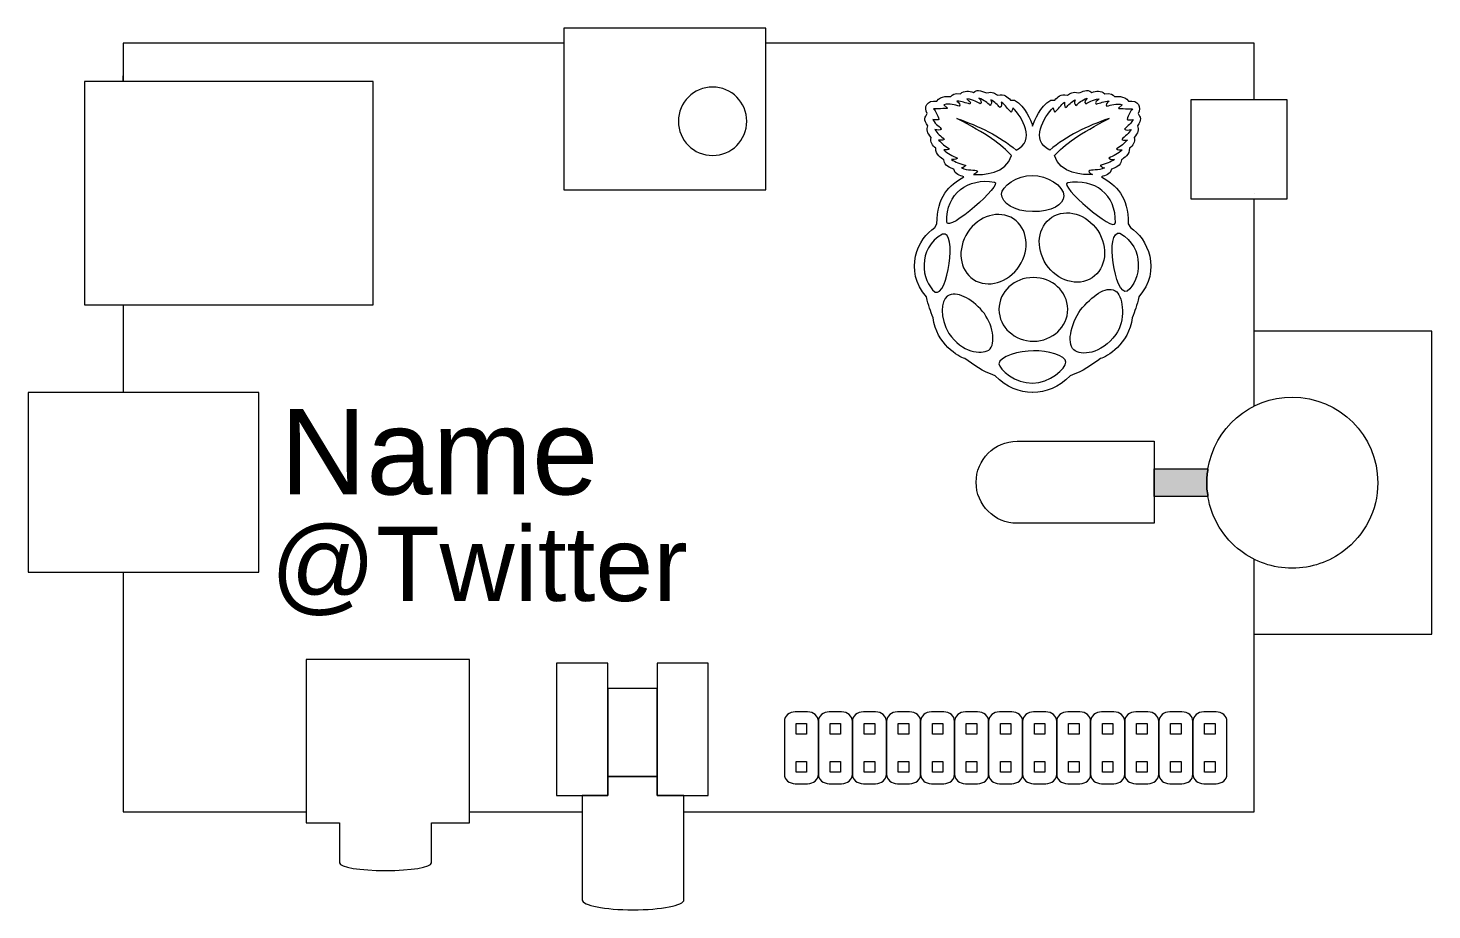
# Model space of a CAD drawing. Header units: inches. Extents: x -193 to 353, y 14 to 296.
# Drawn here: x 138.1 to 240.7, y 231.1 to 295.5 of the extents above; entities that cross this region are included whole.
import ezdxf

# ---------------------------------------------------------------- set-up
doc = ezdxf.new("R2010")
doc.units = ezdxf.units.IN
doc.header["$MEASUREMENT"] = 0
doc.layers.add('Layer 1', color=7, linetype='Continuous')

# ---------------------------------------------------------------- blocks, each defined once
blk = doc.blocks.new('block 119')
at = {"layer": 'Layer 1', "color": 232, "lineweight": 9}
blk.add_lwpolyline([(184.05, 240.84), (184.05, 239.44), (186.01, 239.44), (187.78, 239.44), (187.78, 249.13), (184.05, 249.13), (184.05, 247.27), (184.05, 242.03), (184.05, 240.84)], dxfattribs=at)
blk = doc.blocks.new('block 120')
at = {"layer": 'Layer 1', "color": 232, "lineweight": 9}
blk.add_lwpolyline([(180.44, 240.84), (180.44, 242.03), (180.44, 247.27), (180.44, 249.13), (176.7, 249.13), (176.7, 239.44), (178.57, 239.44), (180.44, 239.44), (180.44, 240.84)], dxfattribs=at)
blk = doc.blocks.new('block 121')
at = {"layer": 'Layer 1', "color": 232, "lineweight": 9}
blk.add_lwpolyline([(180.44, 240.84), (184.05, 240.84), (184.05, 242.03), (184.05, 247.27), (180.44, 247.27), (180.44, 242.03), (180.44, 240.84)], dxfattribs=at)
blk = doc.blocks.new('block 122')
at = {"layer": 'Layer 1', "color": 232, "lineweight": 9}
for points, knots in [([(207.53, 290.97), (207.42, 290.97), (207.3, 290.93), (207.16, 290.82), (206.83, 290.95), (206.51, 290.99), (206.21, 290.73), (205.77, 290.79), (205.62, 290.67), (205.51, 290.53), (205.41, 290.53), (204.78, 290.63), (204.49, 290.2), (203.75, 290.28), (203.52, 289.76), (203.78, 289.28), (203.63, 289.05), (203.48, 288.82), (203.83, 288.38), (203.71, 288.13), (203.78, 287.86), (204.07, 287.54), (204, 287.2), (204.15, 286.95), (204.42, 286.76), (204.37, 286.29), (204.85, 286.01), (205, 285.91), (205.05, 285.64), (205.17, 285.38), (205.72, 285.23), (205.82, 284.82), (206.15, 284.75), (206.47, 284.67), (205.4, 284.05), (204.49, 283.23), (204.5, 281.23), (204.5, 281.23), (204.34, 280.95), (204.34, 280.95), (203.12, 280.21), (202.02, 277.82), (203.74, 275.88), (203.85, 275.27), (204.04, 274.84), (204.21, 274.36), (204.46, 272.41), (206.1, 271.5), (206.53, 271.39), (207.16, 270.91), (207.83, 270.45), (208.74, 270.13), (209.6, 269.24), (210.53, 268.91), (211.47, 268.91), (211.48, 268.91), (211.5, 268.91), (211.51, 268.91), (212.45, 268.91), (213.38, 269.24), (214.24, 270.13), (215.15, 270.45), (215.82, 270.91), (216.46, 271.39), (216.89, 271.5), (218.52, 272.41), (218.77, 274.36), (218.94, 274.84), (219.13, 275.27), (219.24, 275.88), (220.96, 277.82), (219.86, 280.21), (218.64, 280.95), (218.64, 280.95), (218.48, 281.23), (218.48, 281.23), (218.49, 283.23), (217.58, 284.05), (216.51, 284.67), (216.83, 284.75), (217.17, 284.82), (217.26, 285.23), (217.81, 285.38), (217.93, 285.64), (217.98, 285.91), (218.13, 286.01), (218.61, 286.29), (218.56, 286.76), (218.83, 286.95), (218.98, 287.2), (218.91, 287.54), (219.2, 287.86), (219.28, 288.13), (219.15, 288.38), (219.5, 288.82), (219.35, 289.05), (219.2, 289.28), (219.46, 289.76), (219.23, 290.28), (218.49, 290.2), (218.2, 290.63), (217.57, 290.53), (217.47, 290.53), (217.36, 290.67), (217.21, 290.79), (216.76, 290.73), (216.48, 290.99), (216.15, 290.95), (215.82, 290.82), (215.42, 291.13), (215.16, 290.88), (214.86, 290.79), (214.38, 290.94), (214.27, 290.73), (214.03, 290.64), (213.51, 290.75), (213.35, 290.51), (213.1, 290.26), (213.1, 290.26), (212.81, 290.26), (212.81, 290.26), (212.02, 289.8), (211.63, 288.85), (211.49, 288.36), (211.35, 288.85), (210.96, 289.8), (210.17, 290.26), (210.17, 290.26), (209.88, 290.26), (209.88, 290.26), (209.62, 290.51), (209.47, 290.75), (208.94, 290.64), (208.71, 290.73), (208.6, 290.94), (208.12, 290.79), (207.92, 290.85), (207.74, 290.98), (207.53, 290.97), (207.53, 290.97), (207.53, 290.97), (207.53, 290.97)], [0, 0, 0, 0, 1, 1, 1, 2, 2, 2, 3, 3, 3, 4, 4, 4, 5, 5, 5, 6, 6, 6, 7, 7, 7, 8, 8, 8, 9, 9, 9, 10, 10, 10, 11, 11, 11, 12, 12, 12, 13, 13, 13, 14, 14, 14, 15, 15, 15, 16, 16, 16, 17, 17, 17, 18, 18, 18, 19, 19, 19, 20, 20, 20, 21, 21, 21, 22, 22, 22, 23, 23, 23, 24, 24, 24, 25, 25, 25, 26, 26, 26, 27, 27, 27, 28, 28, 28, 29, 29, 29, 30, 30, 30, 31, 31, 31, 32, 32, 32, 33, 33, 33, 34, 34, 34, 35, 35, 35, 36, 36, 36, 37, 37, 37, 38, 38, 38, 39, 39, 39, 40, 40, 40, 41, 41, 41, 42, 42, 42, 43, 43, 43, 44, 44, 44, 45, 45, 45, 46, 46, 46, 47, 47, 47, 47]), ([(205.96, 288.93), (208.05, 287.85), (209.27, 286.97), (209.94, 286.23), (209.6, 284.86), (207.81, 284.8), (207.16, 284.83), (207.3, 284.9), (207.41, 284.97), (207.45, 285.08), (207.28, 285.2), (206.71, 285.1), (206.3, 285.32), (206.46, 285.36), (206.53, 285.39), (206.6, 285.5), (206.22, 285.63), (205.81, 285.73), (205.56, 285.93), (205.69, 285.93), (205.82, 285.9), (205.99, 286.02), (205.64, 286.21), (205.28, 286.35), (204.99, 286.63), (205.17, 286.64), (205.36, 286.64), (205.42, 286.7), (205.1, 286.9), (204.84, 287.11), (204.62, 287.35), (204.87, 287.32), (204.97, 287.34), (205.03, 287.39), (204.8, 287.63), (204.5, 287.83), (204.35, 288.13), (204.54, 288.07), (204.71, 288.04), (204.83, 288.14), (204.75, 288.32), (204.4, 288.43), (204.2, 288.85), (204.4, 288.83), (204.6, 288.81), (204.64, 288.85), (204.55, 289.22), (204.4, 289.42), (204.25, 289.64), (204.66, 289.64), (205.29, 289.64), (205.26, 289.67), (205.26, 289.67), (205.01, 289.93), (205.01, 289.93), (205.41, 290.04), (205.83, 289.92), (206.13, 289.82), (206.26, 289.93), (206.12, 290.06), (205.96, 290.2), (206.3, 290.16), (206.61, 290.08), (206.9, 289.97), (207.05, 290.1), (206.8, 290.24), (206.68, 290.37), (207.21, 290.27), (207.44, 290.13), (207.66, 289.99), (207.82, 290.15), (207.67, 290.28), (207.56, 290.41), (207.96, 290.26), (208.17, 290.07), (208.38, 289.88), (208.46, 289.98), (208.57, 290.06), (208.43, 290.3), (208.72, 290.13), (208.93, 289.94), (209.09, 289.72), (209.27, 289.83), (209.2, 289.99), (209.2, 290.13), (209.5, 289.89), (209.68, 289.63), (209.91, 289.38), (209.96, 289.42), (210, 289.53), (210.03, 289.71), (210.74, 289.03), (211.74, 287.3), (210.29, 286.62), (209.06, 287.63), (207.59, 288.37), (205.96, 288.93), (205.96, 288.93), (205.96, 288.93), (205.96, 288.93)], [0, 0, 0, 0, 1, 1, 1, 2, 2, 2, 3, 3, 3, 4, 4, 4, 5, 5, 5, 6, 6, 6, 7, 7, 7, 8, 8, 8, 9, 9, 9, 10, 10, 10, 11, 11, 11, 12, 12, 12, 13, 13, 13, 14, 14, 14, 15, 15, 15, 16, 16, 16, 17, 17, 17, 18, 18, 18, 19, 19, 19, 20, 20, 20, 21, 21, 21, 22, 22, 22, 23, 23, 23, 24, 24, 24, 25, 25, 25, 26, 26, 26, 27, 27, 27, 28, 28, 28, 29, 29, 29, 30, 30, 30, 31, 31, 31, 32, 32, 32, 33, 33, 33, 33]), ([(217.08, 288.93), (214.98, 287.85), (213.76, 286.97), (213.09, 286.23), (213.44, 284.86), (215.22, 284.8), (215.87, 284.83), (215.74, 284.9), (215.63, 284.97), (215.59, 285.08), (215.75, 285.2), (216.33, 285.1), (216.73, 285.32), (216.58, 285.36), (216.51, 285.39), (216.43, 285.5), (216.82, 285.63), (217.23, 285.73), (217.47, 285.93), (217.34, 285.93), (217.22, 285.9), (217.05, 286.02), (217.39, 286.21), (217.75, 286.35), (218.04, 286.63), (217.86, 286.64), (217.67, 286.64), (217.62, 286.7), (217.93, 286.9), (218.19, 287.11), (218.41, 287.35), (218.16, 287.32), (218.06, 287.34), (218, 287.39), (218.24, 287.63), (218.54, 287.83), (218.68, 288.13), (218.5, 288.07), (218.33, 288.04), (218.21, 288.14), (218.29, 288.32), (218.63, 288.43), (218.83, 288.85), (218.64, 288.83), (218.43, 288.81), (218.39, 288.85), (218.48, 289.22), (218.63, 289.42), (218.79, 289.64), (218.37, 289.64), (217.74, 289.64), (217.77, 289.67), (217.77, 289.67), (218.03, 289.93), (218.03, 289.93), (217.62, 290.04), (217.21, 289.92), (216.91, 289.82), (216.77, 289.93), (216.91, 290.06), (217.07, 290.2), (216.73, 290.16), (216.42, 290.08), (216.14, 289.97), (215.99, 290.1), (216.23, 290.24), (216.35, 290.37), (215.82, 290.27), (215.6, 290.13), (215.37, 289.99), (215.21, 290.14), (215.37, 290.28), (215.48, 290.41), (215.07, 290.26), (214.87, 290.07), (214.65, 289.88), (214.58, 289.98), (214.46, 290.06), (214.6, 290.3), (214.31, 290.13), (214.1, 289.94), (213.94, 289.72), (213.77, 289.83), (213.84, 289.99), (213.83, 290.13), (213.54, 289.89), (213.35, 289.63), (213.12, 289.38), (213.07, 289.42), (213.03, 289.53), (213, 289.71), (212.29, 289.03), (211.3, 287.3), (212.74, 286.62), (213.97, 287.63), (215.44, 288.37), (217.08, 288.93), (217.08, 288.93), (217.08, 288.93), (217.08, 288.93)], [0, 0, 0, 0, 1, 1, 1, 2, 2, 2, 3, 3, 3, 4, 4, 4, 5, 5, 5, 6, 6, 6, 7, 7, 7, 8, 8, 8, 9, 9, 9, 10, 10, 10, 11, 11, 11, 12, 12, 12, 13, 13, 13, 14, 14, 14, 15, 15, 15, 16, 16, 16, 17, 17, 17, 18, 18, 18, 19, 19, 19, 20, 20, 20, 21, 21, 21, 22, 22, 22, 23, 23, 23, 24, 24, 24, 25, 25, 25, 26, 26, 26, 27, 27, 27, 28, 28, 28, 29, 29, 29, 30, 30, 30, 31, 31, 31, 32, 32, 32, 33, 33, 33, 33]), ([(208.7, 284.28), (206.77, 284.61), (205.15, 283.46), (205.22, 281.36), (205.28, 280.55), (209.42, 284.16), (208.7, 284.28), (208.7, 284.28), (208.7, 284.28), (208.7, 284.28)], [0, 0, 0, 0, 1, 1, 1, 2, 2, 2, 3, 3, 3, 3]), ([(211.48, 284.77), (210.33, 284.8), (209.22, 283.91), (209.21, 283.4), (209.21, 282.77), (210.13, 282.13), (211.49, 282.12), (212.88, 282.1), (213.77, 282.63), (213.77, 283.27), (213.78, 284.01), (212.51, 284.78), (211.48, 284.77), (211.48, 284.77), (211.48, 284.77), (211.48, 284.77)], [0, 0, 0, 0, 1, 1, 1, 2, 2, 2, 3, 3, 3, 4, 4, 4, 5, 5, 5, 5]), ([(214.05, 284.22), (215.99, 284.55), (217.6, 283.4), (217.54, 281.3), (217.48, 280.49), (213.34, 284.1), (214.05, 284.22)], [0, 0, 0, 0, 1, 1, 1, 2, 2, 2, 2]), ([(210.09, 281.59), (211.13, 280.91), (211.32, 279.36), (210.51, 278.14), (209.7, 276.92), (208.21, 276.48), (207.17, 277.16), (207.17, 277.16), (207.17, 277.16), (207.17, 277.16), (206.13, 277.84), (205.94, 279.39), (206.75, 280.61), (207.55, 281.83), (209.05, 282.27), (210.09, 281.59), (210.09, 281.59), (210.09, 281.59), (210.09, 281.59)], [0, 0, 0, 0, 1, 1, 1, 2, 2, 2, 3, 3, 3, 4, 4, 4, 5, 5, 5, 6, 6, 6, 6]), ([(212.9, 281.71), (211.86, 281.03), (211.67, 279.49), (212.48, 278.26), (213.29, 277.04), (214.79, 276.6), (215.83, 277.28), (215.83, 277.28), (215.83, 277.28), (215.83, 277.28), (216.87, 277.97), (217.05, 279.51), (216.25, 280.73), (215.44, 281.96), (213.94, 282.39), (212.9, 281.71), (212.9, 281.71), (212.9, 281.71), (212.9, 281.71)], [0, 0, 0, 0, 1, 1, 1, 2, 2, 2, 3, 3, 3, 4, 4, 4, 5, 5, 5, 6, 6, 6, 6]), ([(204.9, 280.48), (206.02, 280.78), (205.28, 275.83), (204.36, 276.24), (203.36, 277.05), (203.03, 279.41), (204.9, 280.48)], [0, 0, 0, 0, 1, 1, 1, 2, 2, 2, 2]), ([(217.87, 280.54), (216.75, 280.84), (217.49, 275.89), (218.4, 276.3), (219.41, 277.11), (219.73, 279.47), (217.87, 280.54), (217.87, 280.54), (217.87, 280.54), (217.87, 280.54)], [0, 0, 0, 0, 1, 1, 1, 2, 2, 2, 3, 3, 3, 3]), ([(214.05, 274.98), (214.06, 273.7), (212.94, 272.66), (211.56, 272.65), (210.17, 272.65), (209.04, 273.68), (209.03, 274.96), (209.03, 274.96), (209.03, 274.97), (209.03, 274.98), (209.03, 276.26), (210.14, 277.3), (211.53, 277.3), (212.92, 277.31), (214.05, 276.28), (214.05, 275), (214.05, 275), (214.05, 274.99), (214.05, 274.98)], [0, 0, 0, 0, 1, 1, 1, 2, 2, 2, 3, 3, 3, 4, 4, 4, 5, 5, 5, 6, 6, 6, 6]), ([(207.83, 274.83), (208.55, 273.97), (208.88, 272.45), (208.28, 272), (207.71, 271.66), (206.34, 271.8), (205.36, 273.21), (204.7, 274.39), (204.78, 275.59), (205.25, 275.94), (205.94, 276.36), (207.01, 275.79), (207.83, 274.83), (207.83, 274.83), (207.83, 274.83), (207.83, 274.83)], [0, 0, 0, 0, 1, 1, 1, 2, 2, 2, 3, 3, 3, 4, 4, 4, 5, 5, 5, 5]), ([(215.14, 275.11), (214.36, 274.2), (213.93, 272.54), (214.49, 272.01), (215.03, 271.59), (216.49, 271.65), (217.56, 273.14), (218.34, 274.14), (218.08, 275.81), (217.64, 276.25), (216.97, 276.77), (216.02, 276.11), (215.14, 275.11), (215.14, 275.11), (215.14, 275.11), (215.14, 275.11)], [0, 0, 0, 0, 1, 1, 1, 2, 2, 2, 3, 3, 3, 4, 4, 4, 5, 5, 5, 5]), ([(211.55, 271.94), (212.56, 271.98), (213.91, 271.61), (213.92, 271.12), (213.94, 270.65), (212.69, 269.57), (211.49, 269.59), (210.24, 269.54), (209.02, 270.61), (209.03, 270.99), (209.02, 271.53), (210.55, 271.96), (211.55, 271.94), (211.55, 271.94), (211.55, 271.94), (211.55, 271.94)], [0, 0, 0, 0, 1, 1, 1, 2, 2, 2, 3, 3, 3, 4, 4, 4, 5, 5, 5, 5])]:
    blk.add_open_spline(points, degree=3, knots=knots, dxfattribs=at)
blk = doc.blocks.new('block 123')
at = {"layer": 'Layer 1', "color": 7, "insert": (155.8, 252.57), "char_height": 5.4373, "attachment_point": 7}
blk.add_mtext('\\fArial|b0|i0|c0|p34;\\W1;@Twitter', dxfattribs=at)
blk = doc.blocks.new('block 124')
at = {"layer": 'Layer 1', "color": 232, "lineweight": 9}
for points in [[(194.2, 244.7), (194.97, 244.7), (194.97, 243.93), (194.2, 243.93), (194.2, 244.7)], [(194.2, 241.94), (194.97, 241.94), (194.97, 241.16), (194.2, 241.16), (194.2, 241.94)]]:
    blk.add_lwpolyline(points, dxfattribs=at)
blk.add_open_spline([(195.83, 240.99), (195.83, 240.61), (195.48, 240.31), (195.04, 240.31), (195.04, 240.31), (194.14, 240.31), (194.14, 240.31), (193.7, 240.31), (193.35, 240.61), (193.35, 240.99), (193.35, 240.99), (193.35, 244.87), (193.35, 244.87), (193.35, 245.25), (193.7, 245.56), (194.14, 245.56), (194.14, 245.56), (195.04, 245.56), (195.04, 245.56), (195.48, 245.56), (195.83, 245.25), (195.83, 244.87), (195.83, 244.87), (195.83, 240.99), (195.83, 240.99)], degree=3, knots=[0, 0, 0, 0, 1, 1, 1, 2, 2, 2, 3, 3, 3, 4, 4, 4, 5, 5, 5, 6, 6, 6, 7, 7, 7, 8, 8, 8, 8], dxfattribs=at)
blk = doc.blocks.new('block 125')
at = {"layer": 'Layer 1', "color": 232, "lineweight": 9}
for points in [[(196.69, 244.7), (197.46, 244.7), (197.46, 243.93), (196.69, 243.93), (196.69, 244.7)], [(196.69, 241.94), (197.46, 241.94), (197.46, 241.16), (196.69, 241.16), (196.69, 241.94)]]:
    blk.add_lwpolyline(points, dxfattribs=at)
blk.add_open_spline([(198.32, 240.99), (198.32, 240.61), (197.96, 240.31), (197.52, 240.31), (197.52, 240.31), (196.63, 240.31), (196.63, 240.31), (196.19, 240.31), (195.83, 240.61), (195.83, 240.99), (195.83, 240.99), (195.83, 244.87), (195.83, 244.87), (195.83, 245.25), (196.19, 245.56), (196.63, 245.56), (196.63, 245.56), (197.52, 245.56), (197.52, 245.56), (197.96, 245.56), (198.32, 245.25), (198.32, 244.87), (198.32, 244.87), (198.32, 240.99), (198.32, 240.99)], degree=3, knots=[0, 0, 0, 0, 1, 1, 1, 2, 2, 2, 3, 3, 3, 4, 4, 4, 5, 5, 5, 6, 6, 6, 7, 7, 7, 8, 8, 8, 8], dxfattribs=at)
blk = doc.blocks.new('block 126')
at = {"layer": 'Layer 1', "color": 232, "lineweight": 9}
for points in [[(199.18, 244.7), (199.95, 244.7), (199.95, 243.93), (199.18, 243.93), (199.18, 244.7)], [(199.18, 241.94), (199.95, 241.94), (199.95, 241.16), (199.18, 241.16), (199.18, 241.94)]]:
    blk.add_lwpolyline(points, dxfattribs=at)
blk.add_open_spline([(200.81, 240.99), (200.81, 240.61), (200.45, 240.31), (200.01, 240.31), (200.01, 240.31), (199.12, 240.31), (199.12, 240.31), (198.68, 240.31), (198.32, 240.61), (198.32, 240.99), (198.32, 240.99), (198.32, 244.87), (198.32, 244.87), (198.32, 245.25), (198.68, 245.56), (199.12, 245.56), (199.12, 245.56), (200.01, 245.56), (200.01, 245.56), (200.45, 245.56), (200.81, 245.25), (200.81, 244.87), (200.81, 244.87), (200.81, 240.99), (200.81, 240.99)], degree=3, knots=[0, 0, 0, 0, 1, 1, 1, 2, 2, 2, 3, 3, 3, 4, 4, 4, 5, 5, 5, 6, 6, 6, 7, 7, 7, 8, 8, 8, 8], dxfattribs=at)
blk = doc.blocks.new('block 127')
at = {"layer": 'Layer 1', "color": 232, "lineweight": 9}
for points in [[(201.67, 244.7), (202.44, 244.7), (202.44, 243.93), (201.67, 243.93), (201.67, 244.7)], [(201.67, 241.94), (202.44, 241.94), (202.44, 241.16), (201.67, 241.16), (201.67, 241.94)]]:
    blk.add_lwpolyline(points, dxfattribs=at)
blk.add_open_spline([(203.3, 240.99), (203.3, 240.61), (202.94, 240.31), (202.5, 240.31), (202.5, 240.31), (201.61, 240.31), (201.61, 240.31), (201.17, 240.31), (200.81, 240.61), (200.81, 240.99), (200.81, 240.99), (200.81, 244.87), (200.81, 244.87), (200.81, 245.25), (201.17, 245.56), (201.61, 245.56), (201.61, 245.56), (202.5, 245.56), (202.5, 245.56), (202.94, 245.56), (203.3, 245.25), (203.3, 244.87), (203.3, 244.87), (203.3, 240.99), (203.3, 240.99)], degree=3, knots=[0, 0, 0, 0, 1, 1, 1, 2, 2, 2, 3, 3, 3, 4, 4, 4, 5, 5, 5, 6, 6, 6, 7, 7, 7, 8, 8, 8, 8], dxfattribs=at)
blk = doc.blocks.new('block 128')
at = {"layer": 'Layer 1', "color": 232, "lineweight": 9}
for points in [[(204.16, 244.7), (204.92, 244.7), (204.92, 243.93), (204.16, 243.93), (204.16, 244.7)], [(204.16, 241.94), (204.92, 241.94), (204.92, 241.16), (204.16, 241.16), (204.16, 241.94)]]:
    blk.add_lwpolyline(points, dxfattribs=at)
blk.add_open_spline([(205.78, 240.99), (205.78, 240.61), (205.43, 240.31), (204.99, 240.31), (204.99, 240.31), (204.09, 240.31), (204.09, 240.31), (203.65, 240.31), (203.3, 240.61), (203.3, 240.99), (203.3, 240.99), (203.3, 244.87), (203.3, 244.87), (203.3, 245.25), (203.65, 245.56), (204.09, 245.56), (204.09, 245.56), (204.99, 245.56), (204.99, 245.56), (205.43, 245.56), (205.78, 245.25), (205.78, 244.87), (205.78, 244.87), (205.78, 240.99), (205.78, 240.99)], degree=3, knots=[0, 0, 0, 0, 1, 1, 1, 2, 2, 2, 3, 3, 3, 4, 4, 4, 5, 5, 5, 6, 6, 6, 7, 7, 7, 8, 8, 8, 8], dxfattribs=at)
blk = doc.blocks.new('block 129')
at = {"layer": 'Layer 1', "color": 232, "lineweight": 9}
for points in [[(206.64, 244.7), (207.41, 244.7), (207.41, 243.93), (206.64, 243.93), (206.64, 244.7)], [(206.64, 241.94), (207.41, 241.94), (207.41, 241.16), (206.64, 241.16), (206.64, 241.94)]]:
    blk.add_lwpolyline(points, dxfattribs=at)
blk.add_open_spline([(208.27, 240.99), (208.27, 240.61), (207.91, 240.31), (207.47, 240.31), (207.47, 240.31), (206.58, 240.31), (206.58, 240.31), (206.14, 240.31), (205.78, 240.61), (205.78, 240.99), (205.78, 240.99), (205.78, 244.87), (205.78, 244.87), (205.78, 245.25), (206.14, 245.56), (206.58, 245.56), (206.58, 245.56), (207.47, 245.56), (207.47, 245.56), (207.91, 245.56), (208.27, 245.25), (208.27, 244.87), (208.27, 244.87), (208.27, 240.99), (208.27, 240.99)], degree=3, knots=[0, 0, 0, 0, 1, 1, 1, 2, 2, 2, 3, 3, 3, 4, 4, 4, 5, 5, 5, 6, 6, 6, 7, 7, 7, 8, 8, 8, 8], dxfattribs=at)
blk = doc.blocks.new('block 130')
at = {"layer": 'Layer 1', "color": 232, "lineweight": 9}
for points in [[(209.13, 244.7), (209.9, 244.7), (209.9, 243.93), (209.13, 243.93), (209.13, 244.7)], [(209.13, 241.94), (209.9, 241.94), (209.9, 241.16), (209.13, 241.16), (209.13, 241.94)]]:
    blk.add_lwpolyline(points, dxfattribs=at)
blk.add_open_spline([(210.76, 240.99), (210.76, 240.61), (210.4, 240.31), (209.96, 240.31), (209.96, 240.31), (209.07, 240.31), (209.07, 240.31), (208.63, 240.31), (208.27, 240.61), (208.27, 240.99), (208.27, 240.99), (208.27, 244.87), (208.27, 244.87), (208.27, 245.25), (208.63, 245.56), (209.07, 245.56), (209.07, 245.56), (209.96, 245.56), (209.96, 245.56), (210.4, 245.56), (210.76, 245.25), (210.76, 244.87), (210.76, 244.87), (210.76, 240.99), (210.76, 240.99)], degree=3, knots=[0, 0, 0, 0, 1, 1, 1, 2, 2, 2, 3, 3, 3, 4, 4, 4, 5, 5, 5, 6, 6, 6, 7, 7, 7, 8, 8, 8, 8], dxfattribs=at)
blk = doc.blocks.new('block 131')
at = {"layer": 'Layer 1', "color": 232, "lineweight": 9}
for points in [[(211.62, 244.7), (212.39, 244.7), (212.39, 243.93), (211.62, 243.93), (211.62, 244.7)], [(211.62, 241.94), (212.39, 241.94), (212.39, 241.16), (211.62, 241.16), (211.62, 241.94)]]:
    blk.add_lwpolyline(points, dxfattribs=at)
blk.add_open_spline([(213.25, 240.99), (213.25, 240.61), (212.89, 240.31), (212.45, 240.31), (212.45, 240.31), (211.56, 240.31), (211.56, 240.31), (211.12, 240.31), (210.76, 240.61), (210.76, 240.99), (210.76, 240.99), (210.76, 244.87), (210.76, 244.87), (210.76, 245.25), (211.12, 245.56), (211.56, 245.56), (211.56, 245.56), (212.45, 245.56), (212.45, 245.56), (212.89, 245.56), (213.25, 245.25), (213.25, 244.87), (213.25, 244.87), (213.25, 240.99), (213.25, 240.99)], degree=3, knots=[0, 0, 0, 0, 1, 1, 1, 2, 2, 2, 3, 3, 3, 4, 4, 4, 5, 5, 5, 6, 6, 6, 7, 7, 7, 8, 8, 8, 8], dxfattribs=at)
blk = doc.blocks.new('block 132')
at = {"layer": 'Layer 1', "color": 232, "lineweight": 9}
for points in [[(214.11, 244.7), (214.88, 244.7), (214.88, 243.93), (214.11, 243.93), (214.11, 244.7)], [(214.11, 241.94), (214.88, 241.94), (214.88, 241.16), (214.11, 241.16), (214.11, 241.94)]]:
    blk.add_lwpolyline(points, dxfattribs=at)
blk.add_open_spline([(215.73, 240.99), (215.73, 240.61), (215.38, 240.31), (214.94, 240.31), (214.94, 240.31), (214.05, 240.31), (214.05, 240.31), (213.6, 240.31), (213.25, 240.61), (213.25, 240.99), (213.25, 240.99), (213.25, 244.87), (213.25, 244.87), (213.25, 245.25), (213.6, 245.56), (214.05, 245.56), (214.05, 245.56), (214.94, 245.56), (214.94, 245.56), (215.38, 245.56), (215.73, 245.25), (215.73, 244.87), (215.73, 244.87), (215.73, 240.99), (215.73, 240.99)], degree=3, knots=[0, 0, 0, 0, 1, 1, 1, 2, 2, 2, 3, 3, 3, 4, 4, 4, 5, 5, 5, 6, 6, 6, 7, 7, 7, 8, 8, 8, 8], dxfattribs=at)
blk = doc.blocks.new('block 133')
at = {"layer": 'Layer 1', "color": 232, "lineweight": 9}
for points in [[(216.59, 244.7), (217.36, 244.7), (217.36, 243.93), (216.59, 243.93), (216.59, 244.7)], [(216.59, 241.94), (217.36, 241.94), (217.36, 241.16), (216.59, 241.16), (216.59, 241.94)]]:
    blk.add_lwpolyline(points, dxfattribs=at)
blk.add_open_spline([(218.22, 240.99), (218.22, 240.61), (217.87, 240.31), (217.42, 240.31), (217.42, 240.31), (216.53, 240.31), (216.53, 240.31), (216.09, 240.31), (215.73, 240.61), (215.73, 240.99), (215.73, 240.99), (215.73, 244.87), (215.73, 244.87), (215.73, 245.25), (216.09, 245.56), (216.53, 245.56), (216.53, 245.56), (217.42, 245.56), (217.42, 245.56), (217.87, 245.56), (218.22, 245.25), (218.22, 244.87), (218.22, 244.87), (218.22, 240.99), (218.22, 240.99)], degree=3, knots=[0, 0, 0, 0, 1, 1, 1, 2, 2, 2, 3, 3, 3, 4, 4, 4, 5, 5, 5, 6, 6, 6, 7, 7, 7, 8, 8, 8, 8], dxfattribs=at)
blk = doc.blocks.new('block 134')
at = {"layer": 'Layer 1', "color": 232, "lineweight": 9}
for points in [[(219.08, 244.7), (219.85, 244.7), (219.85, 243.93), (219.08, 243.93), (219.08, 244.7)], [(219.08, 241.94), (219.85, 241.94), (219.85, 241.16), (219.08, 241.16), (219.08, 241.94)]]:
    blk.add_lwpolyline(points, dxfattribs=at)
blk.add_open_spline([(220.71, 240.99), (220.71, 240.61), (220.35, 240.31), (219.91, 240.31), (219.91, 240.31), (219.02, 240.31), (219.02, 240.31), (218.58, 240.31), (218.22, 240.61), (218.22, 240.99), (218.22, 240.99), (218.22, 244.87), (218.22, 244.87), (218.22, 245.25), (218.58, 245.56), (219.02, 245.56), (219.02, 245.56), (219.91, 245.56), (219.91, 245.56), (220.35, 245.56), (220.71, 245.25), (220.71, 244.87), (220.71, 244.87), (220.71, 240.99), (220.71, 240.99)], degree=3, knots=[0, 0, 0, 0, 1, 1, 1, 2, 2, 2, 3, 3, 3, 4, 4, 4, 5, 5, 5, 6, 6, 6, 7, 7, 7, 8, 8, 8, 8], dxfattribs=at)
blk = doc.blocks.new('block 135')
at = {"layer": 'Layer 1', "color": 232, "lineweight": 9}
for points in [[(221.57, 244.7), (222.34, 244.7), (222.34, 243.93), (221.57, 243.93), (221.57, 244.7)], [(221.57, 241.94), (222.34, 241.94), (222.34, 241.16), (221.57, 241.16), (221.57, 241.94)]]:
    blk.add_lwpolyline(points, dxfattribs=at)
blk.add_open_spline([(223.2, 240.99), (223.2, 240.61), (222.84, 240.31), (222.4, 240.31), (222.4, 240.31), (221.51, 240.31), (221.51, 240.31), (221.07, 240.31), (220.71, 240.61), (220.71, 240.99), (220.71, 240.99), (220.71, 244.87), (220.71, 244.87), (220.71, 245.25), (221.07, 245.56), (221.51, 245.56), (221.51, 245.56), (222.4, 245.56), (222.4, 245.56), (222.84, 245.56), (223.2, 245.25), (223.2, 244.87), (223.2, 244.87), (223.2, 240.99), (223.2, 240.99)], degree=3, knots=[0, 0, 0, 0, 1, 1, 1, 2, 2, 2, 3, 3, 3, 4, 4, 4, 5, 5, 5, 6, 6, 6, 7, 7, 7, 8, 8, 8, 8], dxfattribs=at)
blk = doc.blocks.new('block 136')
at = {"layer": 'Layer 1', "color": 232, "lineweight": 9}
for points in [[(224.06, 244.7), (224.83, 244.7), (224.83, 243.93), (224.06, 243.93), (224.06, 244.7)], [(224.06, 241.94), (224.83, 241.94), (224.83, 241.16), (224.06, 241.16), (224.06, 241.94)]]:
    blk.add_lwpolyline(points, dxfattribs=at)
blk.add_open_spline([(225.69, 240.99), (225.69, 240.61), (225.33, 240.31), (224.89, 240.31), (224.89, 240.31), (224, 240.31), (224, 240.31), (223.56, 240.31), (223.2, 240.61), (223.2, 240.99), (223.2, 240.99), (223.2, 244.87), (223.2, 244.87), (223.2, 245.25), (223.56, 245.56), (224, 245.56), (224, 245.56), (224.89, 245.56), (224.89, 245.56), (225.33, 245.56), (225.69, 245.25), (225.69, 244.87), (225.69, 244.87), (225.69, 240.99), (225.69, 240.99)], degree=3, knots=[0, 0, 0, 0, 1, 1, 1, 2, 2, 2, 3, 3, 3, 4, 4, 4, 5, 5, 5, 6, 6, 6, 7, 7, 7, 8, 8, 8, 8], dxfattribs=at)
blk = doc.blocks.new('block 118')
at = {"layer": 'Layer 1'}
h = blk.add_hatch(color=72, dxfattribs=at)
h.dxf.hatch_style = 2
edge = h.paths.add_edge_path()
edge.add_spline(control_points=[(224.21, 262.31), (224.21, 262.49), (224.23, 262.66), (224.24, 262.84), (224.25, 263), (224.28, 263.16), (224.3, 263.31), (224.3, 263.31), (220.36, 263.31), (220.36, 263.31), (220.36, 263.31), (220.36, 262.84), (220.36, 262.84), (220.36, 262.84), (220.36, 261.84), (220.36, 261.84), (220.36, 261.84), (220.36, 261.31), (220.36, 261.31), (220.36, 261.31), (224.3, 261.31), (224.3, 261.31), (224.28, 261.49), (224.25, 261.66), (224.23, 261.84), (224.22, 261.99), (224.21, 262.15), (224.21, 262.31)], knot_values=[0, 0, 0, 0, 1, 1, 1, 2, 2, 2, 3, 3, 3, 4, 4, 4, 5, 5, 5, 6, 6, 6, 7, 7, 7, 8, 8, 8, 9, 9, 9, 9], degree=3, periodic=1)
at = {"layer": 'Layer 1', "color": 250, "lineweight": 9}
for points in [[(191.98, 294.42), (191.98, 295.53), (190.4, 295.53), (178.81, 295.53), (177.24, 295.53), (177.24, 294.42)], [(177.24, 294.42), (176.49, 294.42), (170.78, 294.42), (168.39, 294.42), (145.03, 294.42), (145.03, 294.42), (145.03, 291.63), (145.03, 292.05)], [(227.67, 290.28), (227.67, 290.7), (227.67, 290.7), (227.67, 294.42), (227.67, 294.42), (191.98, 294.42)], [(145.03, 291.63), (142.19, 291.63), (142.19, 275.3), (145.03, 275.3)], [(145.03, 292.05), (145.03, 292.05)], [(227.67, 290.28), (227.67, 290.28)], [(227.67, 283.05), (228.42, 283.05), (230.08, 283.05), (230.08, 290.28), (228.42, 290.28), (227.67, 290.28)], [(227.67, 283.47), (227.67, 283.47)], [(186.01, 238.26), (227.67, 238.26), (227.67, 238.26), (227.67, 238.26), (227.67, 251.24), (240.67, 251.24), (240.67, 273.38), (227.67, 273.38), (227.67, 283.05)], [(227.67, 283.05), (227.67, 283.05)], [(145.03, 275.3), (145.03, 269.33), (145.03, 269.33), (145.03, 268.91)], [(145.03, 268.91), (138.08, 268.91), (138.08, 255.77), (145.03, 255.77)], [(145.03, 268.91), (145.03, 268.91)], [(145.03, 255.77), (145.03, 238.26), (145.03, 238.26), (145.03, 238.26), (158.39, 238.26)], [(170.34, 238.26), (178.57, 238.26)], [(178.57, 238.26), (178.57, 238.26)], [(186.01, 238.26), (186.01, 238.26)]]:
    blk.add_lwpolyline(points, dxfattribs=at)
at = {"layer": 'Layer 1', "color": 232, "lineweight": 9}
for points in [[(177.24, 294.42), (177.24, 294), (177.24, 283.72), (191.98, 283.72), (191.98, 294), (191.98, 294.42)], [(156.73, 291.63), (147.13, 291.63), (145.03, 291.63)], [(145.03, 275.3), (145.78, 275.3), (163.3, 275.3), (163.3, 277.65), (163.3, 278), (163.3, 291.63), (156.73, 291.63)], [(227.67, 290.28), (223.04, 290.28), (223.04, 283.05), (227.67, 283.05)], [(145.03, 255.77), (145.78, 255.77), (154.94, 255.77), (154.94, 268.91), (145.78, 268.91), (145.03, 268.91)], [(170.34, 238.26), (170.34, 249.39), (158.39, 249.39), (158.39, 238.26)], [(186.01, 238.26), (186.01, 239.44), (184.05, 239.44), (184.05, 240.84), (180.44, 240.84), (180.44, 239.44), (178.57, 239.44), (178.57, 238.26)]]:
    blk.add_lwpolyline(points, dxfattribs=at)
at = {"layer": 'Layer 1', "color": 30, "lineweight": 9}
for points in [[(227.67, 267.91), (227.67, 273.38)], [(227.67, 251.24), (227.67, 256.72)]]:
    blk.add_lwpolyline(points, dxfattribs=at)
at = {"layer": 'Layer 1', "color": 7, "lineweight": 9}
for points, knots in [([(188.1, 291.22), (189.48, 291.22), (190.6, 290.1), (190.6, 288.72), (190.6, 287.34), (189.48, 286.22), (188.1, 286.22), (186.72, 286.22), (185.6, 287.34), (185.6, 288.72), (185.6, 290.1), (186.72, 291.22), (188.1, 291.22)], [0, 0, 0, 0, 1, 1, 1, 2, 2, 2, 3, 3, 3, 4, 4, 4, 4]), ([(230.46, 268.56), (227.35, 268.56), (224.78, 266.29), (224.3, 263.31), (224.28, 263.16), (224.25, 263), (224.24, 262.84), (224.23, 262.66), (224.21, 262.49), (224.21, 262.31), (224.21, 262.15), (224.22, 261.99), (224.23, 261.84), (224.25, 261.66), (224.28, 261.49), (224.3, 261.31), (224.56, 259.69), (225.44, 258.27), (226.7, 257.32), (227.75, 256.53), (229.05, 256.06), (230.46, 256.06), (231.88, 256.06), (233.18, 256.53), (234.23, 257.32), (235.74, 258.46), (236.71, 260.27), (236.71, 262.31), (236.71, 265.76), (233.92, 268.56), (230.46, 268.56)], [0, 0, 0, 0, 1, 1, 1, 2, 2, 2, 3, 3, 3, 4, 4, 4, 5, 5, 5, 6, 6, 6, 7, 7, 7, 8, 8, 8, 9, 9, 9, 10, 10, 10, 10]), ([(217.36, 265.34), (217.36, 265.34), (216.05, 265.34), (216.05, 265.34), (216.05, 265.34), (210.36, 265.34), (210.36, 265.34), (208.7, 265.34), (207.36, 263.99), (207.36, 262.34), (207.36, 260.68), (208.7, 259.34), (210.36, 259.34), (210.36, 259.34), (216.05, 259.34), (216.05, 259.34), (216.05, 259.34), (217.36, 259.34), (217.36, 259.34), (217.36, 259.34), (220.36, 259.34), (220.36, 259.34), (220.36, 259.34), (220.36, 261.31), (220.36, 261.31), (220.36, 261.31), (220.36, 261.84), (220.36, 261.84), (220.36, 261.84), (220.36, 262.84), (220.36, 262.84), (220.36, 262.84), (220.36, 263.31), (220.36, 263.31), (220.36, 263.31), (220.36, 265.34), (220.36, 265.34), (220.36, 265.34), (217.36, 265.34), (217.36, 265.34)], [0, 0, 0, 0, 1, 1, 1, 2, 2, 2, 3, 3, 3, 4, 4, 4, 5, 5, 5, 6, 6, 6, 7, 7, 7, 8, 8, 8, 9, 9, 9, 10, 10, 10, 11, 11, 11, 12, 12, 12, 13, 13, 13, 13])]:
    blk.add_open_spline(points, degree=3, knots=knots, dxfattribs=at)
at = {"layer": 'Layer 1', "lineweight": 0}
blk.add_open_spline([(224.21, 262.31), (224.21, 262.49), (224.23, 262.66), (224.24, 262.84), (224.25, 263), (224.28, 263.16), (224.3, 263.31), (224.3, 263.31), (220.36, 263.31), (220.36, 263.31), (220.36, 263.31), (220.36, 262.84), (220.36, 262.84), (220.36, 262.84), (220.36, 261.84), (220.36, 261.84), (220.36, 261.84), (220.36, 261.31), (220.36, 261.31), (220.36, 261.31), (224.3, 261.31), (224.3, 261.31), (224.28, 261.49), (224.25, 261.66), (224.23, 261.84), (224.22, 261.99), (224.21, 262.15), (224.21, 262.31)], degree=3, knots=[0, 0, 0, 0, 1, 1, 1, 2, 2, 2, 3, 3, 3, 4, 4, 4, 5, 5, 5, 6, 6, 6, 7, 7, 7, 8, 8, 8, 9, 9, 9, 9], dxfattribs=at)
at = {"layer": 'Layer 1', "color": 250, "lineweight": 9}
for points, knots in [([(158.39, 238.26), (158.39, 238.26), (158.39, 237.84), (158.39, 237.84), (158.39, 237.84), (158.39, 237.44), (158.39, 237.44), (158.39, 237.44), (160.84, 237.44), (160.84, 237.44), (160.84, 237.44), (160.84, 234.52), (160.84, 234.52), (160.84, 234.21), (162.35, 233.96), (164.2, 233.96), (166.05, 233.96), (167.55, 234.21), (167.55, 234.52), (167.55, 234.52), (167.55, 237.44), (167.55, 237.44), (167.55, 237.44), (170.34, 237.44), (170.34, 237.44), (170.34, 237.44), (170.34, 237.84), (170.34, 237.84), (170.34, 237.84), (170.34, 238.26), (170.34, 238.26)], [0, 0, 0, 0, 1, 1, 1, 2, 2, 2, 3, 3, 3, 4, 4, 4, 5, 5, 5, 6, 6, 6, 7, 7, 7, 8, 8, 8, 9, 9, 9, 10, 10, 10, 10]), ([(178.57, 238.26), (178.57, 238.26), (178.57, 237.84), (178.57, 237.84), (178.57, 237.84), (178.57, 231.83), (178.57, 231.83), (178.57, 231.42), (180.23, 231.09), (182.29, 231.09), (184.34, 231.09), (186.01, 231.42), (186.01, 231.83), (186.01, 231.83), (186.01, 237.84), (186.01, 237.84), (186.01, 237.84), (186.01, 238.26), (186.01, 238.26)], [0, 0, 0, 0, 1, 1, 1, 2, 2, 2, 3, 3, 3, 4, 4, 4, 5, 5, 5, 6, 6, 6, 6])]:
    blk.add_open_spline(points, degree=3, knots=knots, dxfattribs=at)
at = {"layer": 'Layer 1'}
for name in ['block 122', 'block 123', 'block 120', 'block 119', 'block 121', 'block 124', 'block 125', 'block 126', 'block 127', 'block 128', 'block 129', 'block 130', 'block 131', 'block 132', 'block 133', 'block 134', 'block 135', 'block 136']:
    blk.add_blockref(name, (0, 0), dxfattribs=at)
at = {"layer": 'Layer 1', "color": 7, "insert": (156.51, 261.36), "char_height": 6.2371, "attachment_point": 7}
blk.add_mtext('\\fArial|b0|i0|c0|p34;\\W1;Name', dxfattribs=at)
blk = doc.blocks.new('block 98')
at = {"layer": 'Layer 1'}
blk.add_blockref('block 118', (0, 0), dxfattribs=at)

msp = doc.modelspace()

# ---------------------------------------------------------------- block references
at = {"layer": 'Layer 1'}
msp.add_blockref('block 98', (0, 0), dxfattribs=at)

doc.saveas('drawing.dxf')
